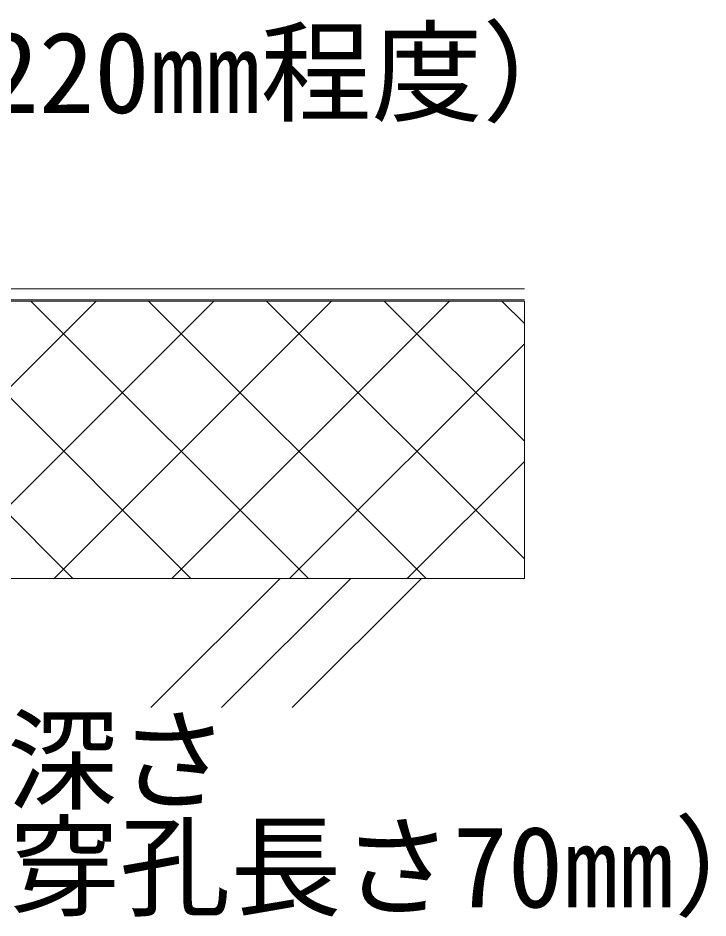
# Model space of a CAD drawing. Units: millimetres, scale not verified. Extents: x -675 to 675, y -471 to 460.
# Drawn here: x 203.9 to 328.2, y -126.5 to 35.7 of the extents above; entities that cross this region are included whole.
import ezdxf
from ezdxf.enums import TextEntityAlignment as Align

# ---------------------------------------------------------------- set-up
doc = ezdxf.new("R2010")
doc.units = ezdxf.units.MM
doc.header["$LTSCALE"] = 5
for name, color, linetype, lineweight in [('1-3_断熱材', 7, 'Continuous', 9), ('1-4_リベットルーフ', 7, 'Continuous', 9), ('1-A_元図・躯体', 7, 'Continuous', 9), ('E-E', 7, 'Continuous', 9)]:
    doc.layers.add(name, color=color, linetype=linetype, lineweight=lineweight)
doc.styles.add('ＭＳ ゴシック', font='')
doc.styles.get('ＭＳ ゴシック').set_extended_font_data('MS Gothic')

msp = doc.modelspace()

# ---------------------------------------------------------------- linework, layer by layer
at = {"layer": '1-3_断熱材'}
for p, q in [((118.148, -15.34), (295.157, -15.34)), ((163.832, -15.34), (213.832, -65.34)), ((168.006, -65.34), (218.006, -15.34)), ((185.045, -15.34), (235.045, -65.34)), ((189.219, -65.34), (239.219, -15.34)), ((206.259, -15.34), (256.259, -65.34)), ((210.432, -65.34), (260.432, -15.34)), ((227.472, -15.34), (277.472, -65.34)), ((231.645, -65.34), (281.645, -15.34)), ((248.685, -15.34), (295.157, -61.812)), ((269.898, -15.34), (295.157, -40.599)), ((291.111, -15.34), (295.157, -19.385)), ((295.157, -15.34), (295.157, -65.34)), ((252.858, -65.34), (295.157, -23.041)), ((274.072, -65.34), (295.157, -44.254)), ((118.148, -65.34), (295.157, -65.34))]:
    msp.add_line(p, q, dxfattribs=at)
at = {"layer": '1-4_リベットルーフ'}
for p, q in [((156.326, -13.101), (295.157, -13.101)), ((156.216, -15.101), (295.157, -15.101))]:
    msp.add_line(p, q, dxfattribs=at)
at = {"layer": '1-A_元図・躯体'}
for p, q in [((118.148, -65.34), (295.157, -65.34)), ((227.875, -88.605), (251.141, -65.34)), ((240.603, -88.605), (263.869, -65.34)), ((253.331, -88.605), (276.597, -65.34))]:
    msp.add_line(p, q, dxfattribs=at)

# ---------------------------------------------------------------- texts
at = {"layer": 'E-E', "style": 'ＭＳ ゴシック'}
for s, p in [('（220㎜×220㎜程度）', (107.865, 14.191)), ('打込み深さ', (141.961, -109.811)), ('60㎜（穿孔長さ70㎜）', (142.276, -129.023))]:
    msp.add_text(s, height=14.66, dxfattribs=at).set_placement(p, align=Align.BOTTOM_LEFT)

doc.saveas('drawing.dxf')
